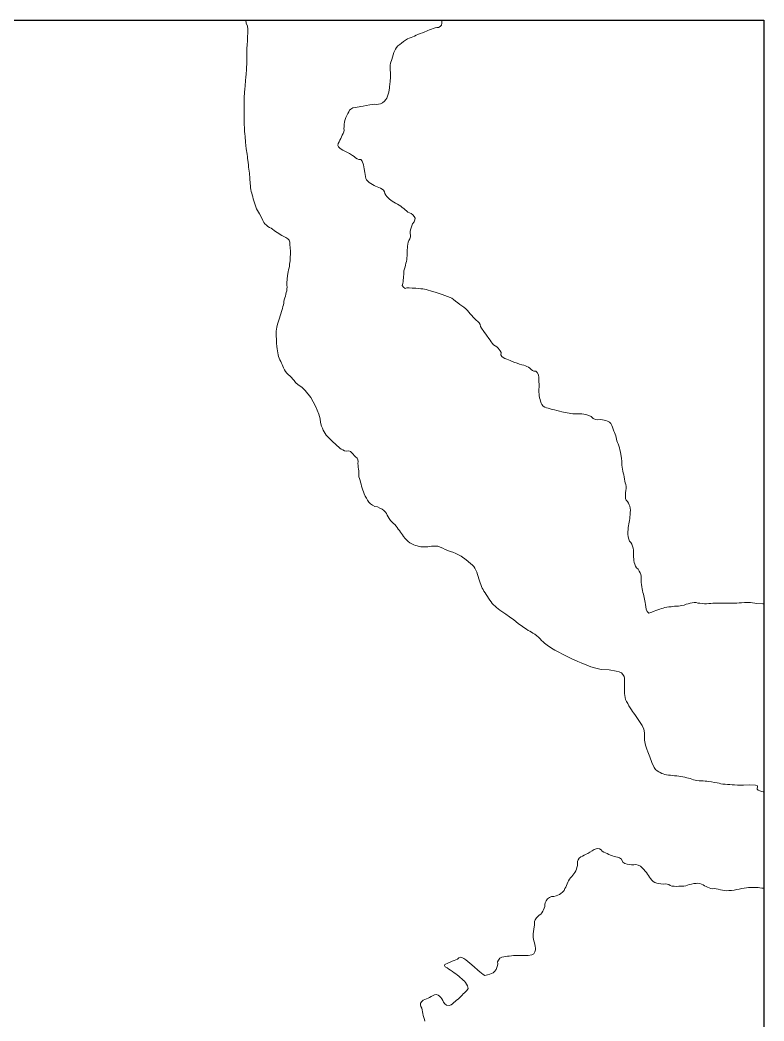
# Model space of a CAD drawing. Header units: kilometres. Extents: x 1172416 to 1173653, y 1051621 to 1052799.
# Drawn here: x 1173432.3 to 1173652.9, y 1052501.7 to 1052798.7 of the extents above; entities that cross this region are included whole.
import ezdxf

# ---------------------------------------------------------------- set-up
doc = ezdxf.new("R2010")
doc.units = ezdxf.units.KM
doc.header["$MEASUREMENT"] = 0
doc.layers.add('borde', color=1, linetype='Continuous')
doc.layers.add('terreno', color=7, linetype='Continuous')

msp = doc.modelspace()

# ---------------------------------------------------------------- linework, layer by layer
at = {"layer": 'borde', "elevation": -10}
msp.add_lwpolyline([(1172415.94072, 1052798.73106), (1173652.93033, 1052798.73106), (1173652.93033, 1051620.96949), (1172415.94072, 1051620.96949)], close=True, dxfattribs=at)
at = {"layer": 'terreno', "lineweight": 0, "ltscale": 2090}
for points, elevation in [([(1173652.93033, 1052569.62111), (1173652.77487, 1052569.66596), (1173652.2565, 1052569.81057), (1173651.75005, 1052569.97157), (1173651.24818, 1052570.1486), (1173650.90115, 1052570.51236), (1173651.02138, 1052571.4003), (1173650.94859, 1052571.5596), (1173650.41894, 1052571.6652), (1173648.73866, 1052571.73675), (1173646.82495, 1052571.64589), (1173645.11393, 1052571.69347), (1173644.19429, 1052571.74638), (1173643.47205, 1052571.7877), (1173642.75846, 1052571.83341), (1173642.07938, 1052571.87644), (1173641.40896, 1052571.92134), (1173640.75856, 1052571.9965), (1173640.18243, 1052572.08717), (1173639.63357, 1052572.22814), (1173639.03232, 1052572.34753), (1173638.24144, 1052572.48838), (1173637.40288, 1052572.63149), (1173636.61242, 1052572.75468), (1173636.02615, 1052572.83865), (1173635.48953, 1052572.89417), (1173634.93907, 1052572.94846), (1173634.33103, 1052572.98381), (1173633.70415, 1052572.9489), (1173633.00929, 1052573.01802), (1173632.03342, 1052573.22385), (1173631.02859, 1052573.64172), (1173630.06806, 1052573.88362), (1173629.41761, 1052574.00745), (1173628.84676, 1052574.11265), (1173628.26745, 1052574.20614), (1173627.66231, 1052574.29968), (1173627.05067, 1052574.39036), (1173626.4369, 1052574.47586), (1173625.81617, 1052574.55315), (1173625.19138, 1052574.60593), (1173624.58836, 1052574.67265), (1173624.06766, 1052574.74324), (1173623.57365, 1052574.84729), (1173623.08149, 1052574.98219), (1173622.59871, 1052575.14246), (1173622.15589, 1052575.38376), (1173621.70842, 1052575.66038), (1173621.22135, 1052575.95431), (1173620.74165, 1052576.27745), (1173620.36288, 1052576.94124), (1173619.70536, 1052578.41246), (1173619.0697, 1052580.09531), (1173618.50569, 1052581.60147), (1173618.21582, 1052582.36051), (1173617.99615, 1052582.9302), (1173617.80202, 1052583.49935), (1173617.6521, 1052584.01618), (1173617.58388, 1052584.53208), (1173617.5448, 1052585.0511), (1173617.51521, 1052585.57349), (1173617.50745, 1052586.09799), (1173617.48435, 1052586.62543), (1173617.4608, 1052587.21136), (1173617.31799, 1052588.24644), (1173616.80789, 1052589.35948), (1173616.37698, 1052590.00038), (1173615.81514, 1052590.85383), (1173615.20888, 1052591.76591), (1173614.64236, 1052592.59102), (1173614.28564, 1052593.09991), (1173613.97515, 1052593.52532), (1173613.65131, 1052593.9887), (1173613.25402, 1052594.58691), (1173612.87962, 1052595.24171), (1173612.51892, 1052595.89209), (1173612.19333, 1052596.48195), (1173611.91275, 1052597.07003), (1173611.75219, 1052597.69249), (1173611.64612, 1052598.28337), (1173611.60943, 1052598.86592), (1173611.60073, 1052599.44841), (1173611.59654, 1052600.02595), (1173611.5967, 1052600.60264), (1173611.5919, 1052601.17217), (1173611.5839, 1052601.71467), (1173611.56708, 1052602.24997), (1173611.54889, 1052602.79425), (1173611.53072, 1052603.37137), (1173611.45288, 1052603.94572), (1173611.11059, 1052604.50851), (1173610.62958, 1052605.04298), (1173609.99692, 1052605.28356), (1173609.06013, 1052605.51391), (1173607.01006, 1052605.89178), (1173604.63872, 1052606.00031), (1173602.62344, 1052606.50068), (1173601.62986, 1052606.82727), (1173600.88627, 1052607.08501), (1173600.15539, 1052607.37231), (1173599.43616, 1052607.66284), (1173598.72241, 1052607.95688), (1173597.76202, 1052608.38747), (1173595.7905, 1052609.2984), (1173593.59301, 1052610.37863), (1173591.69484, 1052611.35791), (1173590.92324, 1052611.76387), (1173590.44027, 1052612.03681), (1173589.96429, 1052612.31531), (1173589.50532, 1052612.58887), (1173589.06064, 1052612.87532), (1173588.62984, 1052613.18335), (1173588.21285, 1052613.49893), (1173587.82074, 1052613.84032), (1173587.41919, 1052614.20598), (1173586.96346, 1052614.64423), (1173586.5255, 1052615.13158), (1173586.04437, 1052615.58488), (1173585.52893, 1052616.03152), (1173584.97933, 1052616.4425), (1173584.42263, 1052616.79929), (1173583.94363, 1052617.08275), (1173583.47081, 1052617.32191), (1173583.00266, 1052617.59977), (1173582.48831, 1052617.92075), (1173581.96505, 1052618.25701), (1173581.30685, 1052618.72117), (1173580.06737, 1052619.63165), (1173578.71453, 1052620.69429), (1173577.41362, 1052621.66333), (1173576.4079, 1052622.37756), (1173575.45396, 1052622.99753), (1173574.60274, 1052623.6088), (1173574.05961, 1052624.02664), (1173573.61741, 1052624.42246), (1173573.18169, 1052624.82264), (1173572.75553, 1052625.20869), (1173572.33971, 1052625.59812), (1173571.97606, 1052626.05496), (1173571.60063, 1052626.57711), (1173571.24488, 1052627.12599), (1173570.89549, 1052627.67558), (1173570.55515, 1052628.21087), (1173570.22, 1052628.74403), (1173569.89872, 1052629.2644), (1173569.61909, 1052629.72098), (1173569.36216, 1052630.16899), (1173569.14374, 1052630.65102), (1173568.92743, 1052631.18421), (1173568.74368, 1052631.73939), (1173568.55953, 1052632.30892), (1173568.36249, 1052632.92822), (1173568.17619, 1052633.56406), (1173567.97573, 1052634.20043), (1173567.75874, 1052634.84422), (1173567.4929, 1052635.46954), (1173567.17641, 1052636.05777), (1173566.87617, 1052636.53775), (1173566.5047, 1052636.9204), (1173565.91613, 1052637.43087), (1173564.61696, 1052638.52827), (1173563.09517, 1052639.64547), (1173561.56236, 1052640.41225), (1173560.64954, 1052640.79055), (1173559.88077, 1052641.01668), (1173559.13141, 1052641.29872), (1173558.38564, 1052641.63263), (1173557.67106, 1052642.03718), (1173556.90559, 1052642.34049), (1173556.22876, 1052642.54836), (1173555.57486, 1052642.62185), (1173554.93791, 1052642.60322), (1173554.37306, 1052642.55994), (1173553.82623, 1052642.48158), (1173553.28673, 1052642.43723), (1173552.779, 1052642.40738), (1173552.27722, 1052642.38823), (1173551.76565, 1052642.39502), (1173551.21246, 1052642.42696), (1173550.65543, 1052642.53272), (1173550.10062, 1052642.66434), (1173549.55978, 1052642.80284), (1173549.04373, 1052642.98496), (1173548.52366, 1052643.24274), (1173547.95013, 1052643.5631), (1173547.41928, 1052643.95733), (1173546.94573, 1052644.42951), (1173546.49144, 1052644.91561), (1173546.06577, 1052645.41333), (1173545.69322, 1052645.92331), (1173545.38917, 1052646.36077), (1173545.10654, 1052646.78166), (1173544.81122, 1052647.20616), (1173544.49008, 1052647.6617), (1173544.15777, 1052648.12103), (1173543.81549, 1052648.56963), (1173543.45472, 1052648.98383), (1173543.01994, 1052649.32585), (1173542.62419, 1052649.73371), (1173542.20439, 1052650.22578), (1173541.80738, 1052650.76032), (1173541.43626, 1052651.28465), (1173541.15006, 1052651.75685), (1173540.97035, 1052652.26638), (1173540.65134, 1052652.73094), (1173540.2111, 1052653.20911), (1173539.65189, 1052653.56836), (1173539.04945, 1052653.90494), (1173538.3449, 1052654.2312), (1173537.55518, 1052654.41123), (1173536.86258, 1052654.77987), (1173536.2765, 1052655.18585), (1173535.78658, 1052655.66412), (1173535.38724, 1052656.23648), (1173535.00841, 1052656.84259), (1173534.67785, 1052657.46245), (1173534.40839, 1052658.09774), (1173534.17604, 1052658.67336), (1173533.95726, 1052659.23222), (1173533.7806, 1052659.80612), (1173533.61673, 1052660.38657), (1173533.46135, 1052660.96956), (1173533.30234, 1052661.5442), (1173533.1418, 1052662.09082), (1173532.96647, 1052662.62621), (1173532.8196, 1052663.17457), (1173532.72947, 1052663.74003), (1173532.80193, 1052664.32506), (1173532.77728, 1052664.89916), (1173532.71134, 1052665.46073), (1173532.62908, 1052666.01888), (1173532.55866, 1052666.57493), (1173532.52729, 1052667.12383), (1173532.57956, 1052667.67727), (1173532.46254, 1052668.2196), (1173532.24251, 1052668.72679), (1173531.83319, 1052669.11408), (1173531.4441, 1052669.52181), (1173531.084, 1052669.93584), (1173530.72781, 1052670.33088), (1173530.29367, 1052670.67673), (1173529.76973, 1052670.90982), (1173529.10785, 1052670.76525), (1173528.54267, 1052670.90313), (1173528.03392, 1052671.13113), (1173527.5359, 1052671.38001), (1173527.10297, 1052671.71602), (1173526.70435, 1052672.06136), (1173526.32105, 1052672.40778), (1173525.86455, 1052672.83404), (1173525.10351, 1052673.54906), (1173524.27712, 1052674.34137), (1173523.53527, 1052675.08924), (1173523.08676, 1052675.57127), (1173522.76686, 1052676.02891), (1173522.47756, 1052676.52277), (1173522.19545, 1052677.04716), (1173521.97072, 1052677.59533), (1173521.74355, 1052678.24149), (1173521.45755, 1052679.24474), (1173521.30796, 1052680.37662), (1173520.89142, 1052681.74712), (1173519.96277, 1052684.17749), (1173518.55883, 1052686.69867), (1173516.89323, 1052688.7461), (1173515.83656, 1052689.81061), (1173514.80735, 1052690.44989), (1173514.01869, 1052691.19412), (1173513.57212, 1052691.70708), (1173513.22244, 1052692.17349), (1173512.83301, 1052692.61906), (1173512.37852, 1052693.07766), (1173511.86271, 1052693.49763), (1173511.41047, 1052693.97256), (1173511.01828, 1052694.44095), (1173510.6931, 1052694.94131), (1173510.43881, 1052695.46817), (1173510.23017, 1052695.96341), (1173510.06502, 1052696.46068), (1173509.86592, 1052696.94629), (1173509.63949, 1052697.43311), (1173509.37977, 1052697.90843), (1173509.16194, 1052698.40563), (1173508.96945, 1052698.90627), (1173508.82606, 1052699.41881), (1173508.73241, 1052699.95358), (1173508.64622, 1052700.53506), (1173508.5753, 1052701.12827), (1173508.5063, 1052701.81133), (1173508.40817, 1052702.84628), (1173508.31996, 1052703.96978), (1173508.2578, 1052705.0109), (1173508.22566, 1052705.72197), (1173508.24309, 1052706.35192), (1173508.32873, 1052706.9692), (1173508.43076, 1052707.53888), (1173508.56608, 1052708.0832), (1173508.76382, 1052708.75784), (1173509.13542, 1052709.96365), (1173509.57698, 1052711.29061), (1173509.93876, 1052712.49387), (1173510.12671, 1052713.15328), (1173510.26363, 1052713.67796), (1173510.38922, 1052714.20075), (1173510.49537, 1052714.70943), (1173510.5595, 1052715.2221), (1173510.66413, 1052715.73463), (1173510.80332, 1052716.27314), (1173510.98819, 1052716.80786), (1173511.14102, 1052717.34778), (1173511.27295, 1052717.86793), (1173511.38073, 1052718.38562), (1173511.4496, 1052718.91915), (1173511.47629, 1052719.49115), (1173511.38923, 1052720.07645), (1173511.41362, 1052720.75061), (1173511.51179, 1052721.79647), (1173511.65186, 1052722.93336), (1173511.82474, 1052723.97007), (1173511.94989, 1052724.62154), (1173512.08303, 1052725.17036), (1173512.1815, 1052725.71801), (1173512.25979, 1052726.23191), (1173512.31928, 1052726.73838), (1173512.36836, 1052727.26232), (1173512.41549, 1052727.84741), (1173512.44153, 1052728.44758), (1173512.46524, 1052729.12423), (1173512.48002, 1052730.10704), (1173512.41644, 1052731.16664), (1173512.33142, 1052732.14132), (1173512.27324, 1052732.7916), (1173512.15071, 1052733.37158), (1173511.7369, 1052733.79319), (1173511.16719, 1052734.18891), (1173510.54838, 1052734.46422), (1173509.972, 1052734.78725), (1173509.48326, 1052735.08484), (1173509.01258, 1052735.368), (1173508.55101, 1052735.66488), (1173508.09839, 1052735.97215), (1173507.66299, 1052736.30266), (1173507.21733, 1052736.61961), (1173506.75888, 1052736.92434), (1173506.28108, 1052737.20048), (1173505.81497, 1052737.50335), (1173505.3531, 1052737.82657), (1173504.92884, 1052738.20313), (1173504.60517, 1052738.66582), (1173504.32226, 1052739.19955), (1173503.8975, 1052740.16581), (1173503.30529, 1052741.17372), (1173502.98548, 1052741.74254), (1173502.71764, 1052742.23983), (1173502.46734, 1052742.73505), (1173502.25104, 1052743.26525), (1173502.02674, 1052743.86491), (1173501.82434, 1052744.48751), (1173501.63879, 1052745.10753), (1173501.46572, 1052745.69594), (1173501.29986, 1052746.27672), (1173501.14204, 1052746.84619), (1173500.9998, 1052747.36239), (1173500.86764, 1052747.86565), (1173500.76069, 1052748.39136), (1173500.66148, 1052748.97428), (1173500.60454, 1052749.57438), (1173500.56299, 1052750.16007), (1173500.52856, 1052750.68211), (1173500.50105, 1052751.18868), (1173500.46652, 1052751.69873), (1173500.42874, 1052752.22476), (1173500.38879, 1052752.75511), (1173500.33528, 1052753.2964), (1173500.26721, 1052753.88513), (1173500.17693, 1052754.48309), (1173500.09858, 1052755.09659), (1173500.02347, 1052755.76845), (1173499.95961, 1052756.45621), (1173499.88324, 1052757.11274), (1173499.80957, 1052757.64927), (1173499.7189, 1052758.15355), (1173499.61498, 1052758.89029), (1173499.40079, 1052760.54791), (1173499.18651, 1052762.43871), (1173499.0237, 1052764.12524), (1173498.94742, 1052764.97461), (1173498.90245, 1052765.61478), (1173498.86428, 1052766.44333), (1173498.8043, 1052768.02016), (1173498.76912, 1052769.78413), (1173498.75792, 1052771.51919), (1173498.75492, 1052773.13813), (1173498.77273, 1052774.72765), (1173498.81468, 1052776.14411), (1173498.84134, 1052776.86595), (1173498.87313, 1052777.4138), (1173498.92847, 1052778.09493), (1173499.04051, 1052779.31305), (1173499.19027, 1052780.66284), (1173499.30317, 1052781.87427), (1173499.35866, 1052782.52174), (1173499.3985, 1052783.02812), (1173499.43488, 1052783.63101), (1173499.4863, 1052784.61781), (1173499.52295, 1052785.70156), (1173499.55413, 1052786.81495), (1173499.57608, 1052788.04847), (1173499.56489, 1052789.31283), (1173499.59775, 1052790.46023), (1173499.63243, 1052791.14211), (1173499.68215, 1052791.7062), (1173499.71687, 1052792.27192), (1173499.7454, 1052792.84142), (1173499.77059, 1052793.41241), (1173499.79555, 1052793.99606), (1173499.82012, 1052794.62989), (1173499.83279, 1052795.27666), (1173499.83823, 1052795.9734), (1173499.73727, 1052796.86399), (1173499.3255, 1052797.77998), (1173499.26121, 1052798.66574), (1173499.26569, 1052798.73106)], 10), ([(1173652.93033, 1052541.06602), (1173652.26072, 1052541.14357), (1173651.69808, 1052541.2033), (1173651.17379, 1052541.25588), (1173650.64324, 1052541.29675), (1173650.09024, 1052541.32486), (1173649.53076, 1052541.31011), (1173648.95983, 1052541.28713), (1173648.34173, 1052541.26126), (1173647.71239, 1052541.21935), (1173647.0649, 1052541.13502), (1173646.34091, 1052541.01315), (1173645.61002, 1052540.83542), (1173644.86264, 1052540.68945), (1173644.08522, 1052540.5535), (1173643.2992, 1052540.43669), (1173642.5393, 1052540.36584), (1173641.88523, 1052540.33564), (1173641.25357, 1052540.39789), (1173640.62524, 1052540.49416), (1173640.00065, 1052540.61343), (1173639.39012, 1052540.79261), (1173638.78648, 1052540.91784), (1173638.23153, 1052540.97176), (1173637.67145, 1052540.90851), (1173637.15267, 1052541.03244), (1173636.67531, 1052541.21191), (1173636.21984, 1052541.41615), (1173635.76219, 1052541.62205), (1173635.30651, 1052541.83212), (1173634.86595, 1052542.05325), (1173634.37879, 1052542.26169), (1173633.87303, 1052542.45252), (1173633.36569, 1052542.55502), (1173632.82494, 1052542.52885), (1173632.14894, 1052542.44721), (1173631.43889, 1052542.30225), (1173630.76091, 1052542.1446), (1173630.21469, 1052542.00173), (1173629.71578, 1052541.83273), (1173629.19906, 1052541.72799), (1173628.69433, 1052541.66165), (1173628.19349, 1052541.65567), (1173627.66048, 1052541.6497), (1173626.99947, 1052541.64231), (1173626.30633, 1052541.66193), (1173625.64367, 1052541.7232), (1173625.12023, 1052541.84396), (1173624.67894, 1052542.15443), (1173624.1804, 1052542.29864), (1173623.6029, 1052542.36229), (1173622.99468, 1052542.32581), (1173622.39275, 1052542.3742), (1173621.78368, 1052542.45305), (1173621.18078, 1052542.56477), (1173620.60226, 1052542.81461), (1173620.08119, 1052543.10755), (1173619.6682, 1052543.49683), (1173619.31695, 1052543.94257), (1173619.00105, 1052544.38413), (1173618.72475, 1052544.83805), (1173618.41205, 1052545.27447), (1173618.0733, 1052545.71643), (1173617.71712, 1052546.14815), (1173617.3215, 1052546.59984), (1173616.83242, 1052547.14928), (1173616.27229, 1052547.6729), (1173615.58968, 1052547.97509), (1173614.94026, 1052548.12527), (1173614.28951, 1052548.02908), (1173613.64665, 1052548.0591), (1173612.99588, 1052548.14277), (1173612.34664, 1052548.25559), (1173611.68801, 1052548.45773), (1173611.04726, 1052548.85912), (1173610.68491, 1052549.72167), (1173610.08002, 1052550.12173), (1173609.53021, 1052550.28587), (1173608.99137, 1052550.35138), (1173608.48008, 1052550.51436), (1173607.96328, 1052550.71497), (1173607.44363, 1052550.92075), (1173606.92661, 1052551.13338), (1173606.4134, 1052551.34935), (1173605.90648, 1052551.57685), (1173605.40956, 1052551.80356), (1173604.96862, 1052552.0727), (1173604.61963, 1052552.49779), (1173604.19079, 1052552.74482), (1173603.70026, 1052552.88656), (1173603.12443, 1052552.80656), (1173602.60303, 1052552.55962), (1173601.97649, 1052552.19986), (1173601.33201, 1052551.78901), (1173600.69762, 1052551.43039), (1173600.16374, 1052551.14723), (1173599.64772, 1052550.89265), (1173599.13827, 1052550.62228), (1173598.62782, 1052550.35057), (1173598.13205, 1052550.03957), (1173597.81414, 1052549.5479), (1173597.61385, 1052548.99444), (1173597.65808, 1052548.40477), (1173597.58004, 1052547.83753), (1173597.46678, 1052547.28013), (1173597.3672, 1052546.71946), (1173597.13792, 1052546.20104), (1173596.87637, 1052545.74212), (1173596.56535, 1052545.34533), (1173596.24735, 1052544.94483), (1173595.91135, 1052544.54358), (1173595.54089, 1052544.16851), (1173595.24369, 1052543.73909), (1173594.98406, 1052543.29519), (1173594.76835, 1052542.8325), (1173594.55114, 1052542.37146), (1173594.33825, 1052541.91228), (1173594.14406, 1052541.44617), (1173593.91827, 1052540.96659), (1173593.62645, 1052540.41855), (1173593.22175, 1052539.91414), (1173592.71452, 1052539.52675), (1173592.24981, 1052539.23841), (1173591.7783, 1052539.05572), (1173591.27396, 1052538.86687), (1173590.64781, 1052538.67413), (1173589.96184, 1052538.58661), (1173589.31741, 1052538.31044), (1173588.74159, 1052537.93741), (1173588.35017, 1052537.3744), (1173588.0893, 1052536.76764), (1173587.92378, 1052536.22934), (1173587.89845, 1052535.68769), (1173587.75813, 1052535.17816), (1173587.57984, 1052534.69681), (1173587.36913, 1052534.23513), (1173587.07912, 1052533.80243), (1173586.71897, 1052533.39956), (1173586.23854, 1052533.12316), (1173585.84035, 1052532.72678), (1173585.43751, 1052532.25456), (1173585.05733, 1052531.74759), (1173584.89813, 1052531.1758), (1173584.83038, 1052530.65247), (1173584.83941, 1052530.14263), (1173584.79391, 1052529.60221), (1173584.70155, 1052528.9214), (1173584.57319, 1052528.20527), (1173584.49801, 1052527.52387), (1173584.46467, 1052526.98317), (1173584.49838, 1052526.47296), (1173584.57391, 1052525.96294), (1173584.67952, 1052525.43722), (1173584.85092, 1052524.92099), (1173584.98235, 1052524.39772), (1173585.09332, 1052523.86504), (1173585.15987, 1052523.31614), (1173585.1304, 1052522.77013), (1173585.02456, 1052522.19359), (1173584.6768, 1052521.63195), (1173584.05325, 1052521.34388), (1173583.03917, 1052521.09566), (1173581.93292, 1052521.09788), (1173580.92462, 1052521.11004), (1173580.31723, 1052521.11489), (1173579.81025, 1052521.13789), (1173579.28046, 1052521.11843), (1173578.65696, 1052521.07488), (1173578.01223, 1052521.00455), (1173577.38967, 1052520.93699), (1173576.85875, 1052520.87687), (1173576.35322, 1052520.80303), (1173575.8246, 1052520.71374), (1173575.20667, 1052520.5807), (1173574.61032, 1052520.28858), (1173574.15197, 1052519.78009), (1173573.88439, 1052519.25298), (1173574.00697, 1052518.66034), (1173573.89968, 1052518.10897), (1173573.69454, 1052517.52531), (1173573.46338, 1052516.94538), (1173573.05311, 1052516.4206), (1173572.6285, 1052516.00528), (1173572.1527, 1052515.7763), (1173571.6242, 1052515.58677), (1173570.96481, 1052515.3576), (1173570.19238, 1052515.2046), (1173569.61427, 1052515.50561), (1173569.14193, 1052515.89729), (1173568.70418, 1052516.30579), (1173568.11362, 1052516.8121), (1173566.97209, 1052517.77388), (1173565.70154, 1052518.84424), (1173564.51209, 1052519.78712), (1173563.89954, 1052520.25766), (1173563.37389, 1052520.57074), (1173562.89213, 1052520.58252), (1173562.45308, 1052520.44297), (1173562.03503, 1052520.05268), (1173561.58183, 1052519.79873), (1173561.04761, 1052519.58824), (1173560.46156, 1052519.41068), (1173559.88123, 1052519.14698), (1173559.18112, 1052518.83622), (1173558.31086, 1052518.48382), (1173558.21344, 1052518.10735), (1173558.41618, 1052517.76893), (1173558.96767, 1052517.42062), (1173559.4654, 1052517.09058), (1173560.00213, 1052516.72253), (1173560.56301, 1052516.36261), (1173561.09461, 1052515.98971), (1173561.55636, 1052515.65281), (1173561.99395, 1052515.31649), (1173562.42908, 1052514.96898), (1173562.86796, 1052514.60565), (1173563.28696, 1052514.21806), (1173563.69927, 1052513.83294), (1173564.06996, 1052513.4718), (1173564.39128, 1052513.08427), (1173564.70494, 1052512.65869), (1173565.04279, 1052512.08621), (1173565.17395, 1052511.29793), (1173564.85702, 1052510.77275), (1173564.48622, 1052510.40118), (1173564.10489, 1052510.07057), (1173563.74333, 1052509.71752), (1173563.38236, 1052509.345), (1173563.02527, 1052508.96248), (1173562.64464, 1052508.59086), (1173562.22854, 1052508.2074), (1173561.78704, 1052507.84184), (1173561.35453, 1052507.47798), (1173560.95056, 1052507.13941), (1173560.54185, 1052506.82167), (1173560.11541, 1052506.512), (1173559.56857, 1052506.25579), (1173558.82103, 1052506.39367), (1173558.30011, 1052506.80213), (1173557.92351, 1052507.25058), (1173557.69763, 1052507.7614), (1173557.38134, 1052508.2153), (1173557.05136, 1052508.63798), (1173556.71942, 1052509.05296), (1173556.28568, 1052509.35131), (1173555.78207, 1052509.54349), (1173555.18135, 1052509.40353), (1173554.67107, 1052509.16999), (1173554.21608, 1052508.94136), (1173553.77166, 1052508.70313), (1173553.32068, 1052508.47686), (1173552.85229, 1052508.265), (1173552.36939, 1052508.09092), (1173551.8931, 1052507.82387), (1173551.42933, 1052507.47853), (1173551.1014, 1052506.95697), (1173551.07993, 1052506.443), (1173551.18288, 1052505.95178), (1173551.45132, 1052505.46398), (1173551.59587, 1052504.95395), (1173551.69501, 1052504.41938), (1173551.78171, 1052503.87357), (1173551.88459, 1052503.32551), (1173552.02863, 1052502.74248), (1173552.25552, 1052502.15848), (1173552.37851, 1052501.58751)], 20)]:
    msp.add_lwpolyline(points, dxfattribs=dict(at, elevation=elevation))
msp.add_lwpolyline([(1173652.93033, 1052625.50902), (1173652.55984, 1052625.49542), (1173650.85547, 1052625.5472), (1173648.92635, 1052625.83245), (1173647.20175, 1052625.86131), (1173646.2889, 1052625.81724), (1173645.57855, 1052625.73844), (1173644.86283, 1052625.70347), (1173644.12404, 1052625.68187), (1173643.37792, 1052625.66242), (1173642.57338, 1052625.65702), (1173641.53231, 1052625.65837), (1173640.43149, 1052625.67228), (1173639.42724, 1052625.67513), (1173638.8072, 1052625.67259), (1173638.28322, 1052625.66216), (1173637.74541, 1052625.64934), (1173637.15283, 1052625.62058), (1173636.54828, 1052625.54829), (1173635.93022, 1052625.51808), (1173635.26169, 1052625.51648), (1173634.58038, 1052625.57251), (1173633.9194, 1052625.62828), (1173633.34133, 1052625.70711), (1173632.78937, 1052625.87006), (1173632.23026, 1052625.88282), (1173631.64167, 1052625.82292), (1173631.04877, 1052625.66624), (1173630.45439, 1052625.5059), (1173629.85557, 1052625.33303), (1173629.26943, 1052625.12038), (1173628.5782, 1052624.9775), (1173627.54331, 1052624.82904), (1173626.41477, 1052624.7508), (1173625.38256, 1052624.63669), (1173624.71372, 1052624.55641), (1173624.13463, 1052624.49273), (1173623.56965, 1052624.37244), (1173623.03678, 1052624.23095), (1173622.52507, 1052624.0494), (1173622.0047, 1052623.87149), (1173621.45718, 1052623.68493), (1173620.90659, 1052623.4827), (1173620.33879, 1052623.2834), (1173619.64383, 1052623.01549), (1173618.78955, 1052622.73884), (1173618.29039, 1052623.19791), (1173617.95835, 1052623.88425), (1173617.90035, 1052624.60203), (1173617.80119, 1052625.28445), (1173617.69984, 1052625.82601), (1173617.60915, 1052626.33297), (1173617.50597, 1052626.83936), (1173617.39677, 1052627.35038), (1173617.28255, 1052627.86207), (1173617.16683, 1052628.3749), (1173617.04644, 1052628.89204), (1173616.9152, 1052629.40747), (1173616.78838, 1052629.94192), (1173616.66225, 1052630.54355), (1173616.57969, 1052631.16921), (1173616.50329, 1052631.79357), (1173616.46689, 1052632.41911), (1173616.55363, 1052633.05306), (1173616.51262, 1052633.66608), (1173616.41009, 1052634.21064), (1173616.19792, 1052634.71086), (1173615.93726, 1052635.20902), (1173615.60854, 1052635.7217), (1173615.16098, 1052636.1575), (1173614.85769, 1052636.68545), (1173614.62672, 1052637.21326), (1173614.4599, 1052637.74736), (1173614.37371, 1052638.29299), (1173614.31195, 1052638.81691), (1173614.27054, 1052639.33426), (1173614.24281, 1052639.85267), (1173614.22974, 1052640.37097), (1173614.25267, 1052640.88978), (1173614.23353, 1052641.42474), (1173614.16658, 1052642.02247), (1173613.97715, 1052642.61847), (1173613.75763, 1052643.19582), (1173613.49526, 1052643.70414), (1173613.07716, 1052644.11241), (1173612.84625, 1052644.66554), (1173612.6669, 1052645.38659), (1173612.59439, 1052646.14364), (1173612.59835, 1052646.87439), (1173612.61363, 1052647.49617), (1173612.64605, 1052648.09135), (1173612.72786, 1052648.6721), (1173612.83461, 1052649.19746), (1173612.99732, 1052649.69409), (1173613.08958, 1052650.21289), (1173613.15604, 1052650.76407), (1173613.19912, 1052651.32381), (1173613.23927, 1052651.90287), (1173613.28624, 1052652.55846), (1173613.3206, 1052653.23634), (1173613.28193, 1052653.88487), (1173613.1936, 1052654.42167), (1173612.96003, 1052654.90012), (1173612.72897, 1052655.37892), (1173612.44958, 1052655.85266), (1173612.03828, 1052656.27111), (1173611.88539, 1052656.78494), (1173611.83472, 1052657.32524), (1173611.87388, 1052657.86914), (1173611.91278, 1052658.42919), (1173611.97386, 1052659.06401), (1173612.09266, 1052659.71828), (1173612.07775, 1052660.34541), (1173611.9973, 1052660.87508), (1173611.80784, 1052661.36608), (1173611.67974, 1052661.88852), (1173611.56293, 1052662.49586), (1173611.44816, 1052663.1257), (1173611.32664, 1052663.74385), (1173611.20294, 1052664.32315), (1173611.06347, 1052664.88988), (1173610.94932, 1052665.46171), (1173610.85617, 1052666.03016), (1173610.80886, 1052666.60164), (1173610.76693, 1052667.16266), (1173610.74317, 1052667.72275), (1173610.70599, 1052668.69348), (1173610.48797, 1052669.8303), (1173610.36251, 1052670.48419), (1173610.2285, 1052671.13161), (1173610.05432, 1052671.78202), (1173609.87293, 1052672.40289), (1173609.70254, 1052672.91747), (1173609.48734, 1052673.38901), (1173609.31658, 1052673.87242), (1173609.18298, 1052674.35866), (1173609.10532, 1052674.85985), (1173608.95876, 1052675.34054), (1173608.78171, 1052675.81475), (1173608.58087, 1052676.28167), (1173608.38812, 1052676.76616), (1173608.19108, 1052677.31129), (1173608.02258, 1052677.88238), (1173607.80848, 1052678.44193), (1173607.54186, 1052678.96755), (1173607.0981, 1052679.37703), (1173606.56886, 1052679.67293), (1173606.05709, 1052679.90342), (1173605.54485, 1052680.01972), (1173605.00007, 1052680.10936), (1173604.35977, 1052680.16424), (1173603.68072, 1052680.08993), (1173603.00698, 1052680.20681), (1173602.28773, 1052680.49883), (1173601.66249, 1052681.08164), (1173600.97598, 1052681.39765), (1173600.44566, 1052681.5642), (1173599.95753, 1052681.69546), (1173599.45863, 1052681.77232), (1173598.95748, 1052681.83317), (1173598.45674, 1052681.87852), (1173597.94359, 1052681.90481), (1173597.38403, 1052681.90722), (1173596.8114, 1052681.85339), (1173596.2435, 1052681.89527), (1173595.68063, 1052681.97067), (1173595.12264, 1052682.06542), (1173594.57097, 1052682.16454), (1173594.04484, 1052682.25728), (1173593.52539, 1052682.34638), (1173592.96864, 1052682.46464), (1173592.25299, 1052682.63067), (1173591.50337, 1052682.82655), (1173590.77811, 1052683.01354), (1173590.15615, 1052683.17434), (1173589.56236, 1052683.33643), (1173588.97657, 1052683.49756), (1173588.42685, 1052683.64803), (1173587.90377, 1052683.83395), (1173587.43262, 1052684.18646), (1173587.04255, 1052684.58785), (1173586.85078, 1052685.07633), (1173586.68609, 1052685.58476), (1173586.51839, 1052686.09236), (1173586.37586, 1052686.5989), (1173586.27163, 1052687.29446), (1173586.1618, 1052688.69672), (1173586.25295, 1052690.2866), (1173586.20888, 1052691.739), (1173586.15693, 1052692.66232), (1173586.07313, 1052693.44464), (1173585.70953, 1052694.14701), (1173585.30816, 1052694.54219), (1173584.703, 1052694.49872), (1173584.24557, 1052694.69077), (1173583.86058, 1052695.00717), (1173583.52049, 1052695.41847), (1173583.08857, 1052695.68032), (1173582.62973, 1052695.89204), (1173582.16381, 1052696.08439), (1173581.66631, 1052696.25693), (1173581.08138, 1052696.44757), (1173580.47264, 1052696.6346), (1173579.78102, 1052696.86391), (1173578.74911, 1052697.22467), (1173577.64688, 1052697.65475), (1173576.64431, 1052698.05213), (1173576.0523, 1052698.29641), (1173575.5914, 1052698.55496), (1173575.17114, 1052698.9102), (1173574.86941, 1052699.36967), (1173574.9589, 1052700.03931), (1173574.73549, 1052700.53996), (1173574.41436, 1052700.95618), (1173574.07153, 1052701.34913), (1173573.68562, 1052701.71869), (1173573.23573, 1052702.08197), (1173572.71666, 1052702.37842), (1173572.33102, 1052702.79766), (1173572.01399, 1052703.23205), (1173571.72791, 1052703.67643), (1173571.35003, 1052704.21989), (1173570.64498, 1052705.19352), (1173569.83463, 1052706.26217), (1173569.1304, 1052707.23815), (1173568.81317, 1052707.82122), (1173568.76914, 1052708.40389), (1173568.47987, 1052708.85358), (1173568.07308, 1052709.26889), (1173567.61035, 1052709.63711), (1173567.17804, 1052710.05581), (1173566.72199, 1052710.52906), (1173566.25754, 1052711.01477), (1173565.79874, 1052711.50618), (1173565.35683, 1052712.01833), (1173564.96239, 1052712.57506), (1173564.47879, 1052713.05651), (1173563.93786, 1052713.5032), (1173563.33609, 1052713.87595), (1173562.74642, 1052714.29757), (1173562.1074, 1052714.79482), (1173561.47022, 1052715.3304), (1173560.83564, 1052715.80349), (1173560.32786, 1052716.14533), (1173559.81917, 1052716.39484), (1173559.07991, 1052716.69093), (1173557.48682, 1052717.2991), (1173555.66802, 1052717.91321), (1173554.03972, 1052718.38587), (1173553.30005, 1052718.59079), (1173552.78324, 1052718.72141), (1173552.25855, 1052718.82532), (1173551.73091, 1052718.91854), (1173551.20121, 1052718.99077), (1173550.58589, 1052719.05159), (1173549.63863, 1052719.12805), (1173548.60702, 1052719.17443), (1173547.66135, 1052719.23172), (1173547.05823, 1052719.21293), (1173546.54044, 1052719.08586), (1173546.03041, 1052719.44551), (1173545.64444, 1052719.97377), (1173545.78498, 1052720.54145), (1173545.88811, 1052721.09247), (1173545.94819, 1052721.61628), (1173546.02063, 1052722.13482), (1173546.07287, 1052722.65627), (1173546.10458, 1052723.18912), (1173546.09791, 1052723.72946), (1173546.17123, 1052724.27351), (1173546.29419, 1052724.85829), (1173546.47851, 1052725.43934), (1173546.62983, 1052726.01992), (1173546.76565, 1052726.56742), (1173546.90517, 1052727.10527), (1173546.9903, 1052727.65353), (1173547.05077, 1052728.20119), (1173547.0769, 1052728.74902), (1173547.10433, 1052729.30484), (1173547.13311, 1052729.89135), (1173547.15336, 1052730.48549), (1173547.18245, 1052731.07666), (1173547.22727, 1052731.65492), (1173547.32514, 1052732.22575), (1173547.43569, 1052732.7928), (1173547.60282, 1052733.34194), (1173547.94038, 1052733.84053), (1173548.10624, 1052734.37584), (1173548.14552, 1052734.89106), (1173547.99442, 1052735.41306), (1173548.01501, 1052735.93452), (1173548.11508, 1052736.49854), (1173548.27644, 1052737.06982), (1173548.46318, 1052737.63439), (1173548.73789, 1052738.23837), (1173549.20776, 1052738.81359), (1173549.42395, 1052739.3883), (1173549.47518, 1052739.91441), (1173549.22061, 1052740.46692), (1173548.79088, 1052740.94097), (1173548.3161, 1052741.3193), (1173547.79172, 1052741.46305), (1173547.34069, 1052741.75148), (1173546.9276, 1052742.08759), (1173546.52315, 1052742.4304), (1173546.10291, 1052742.76549), (1173545.65392, 1052743.11659), (1173545.19559, 1052743.46875), (1173544.72151, 1052743.80316), (1173544.22394, 1052744.11705), (1173543.68217, 1052744.36105), (1173543.17149, 1052744.6457), (1173542.70179, 1052744.93322), (1173542.25751, 1052745.23917), (1173541.83322, 1052745.5849), (1173541.4355, 1052745.95092), (1173541.10968, 1052746.37378), (1173540.79633, 1052746.80286), (1173540.53438, 1052747.25617), (1173540.4059, 1052747.79294), (1173540.07165, 1052748.19825), (1173539.66054, 1052748.54005), (1173539.19853, 1052748.78658), (1173538.72263, 1052749.01141), (1173538.2456, 1052749.22588), (1173537.76004, 1052749.41231), (1173537.2798, 1052749.6366), (1173536.78307, 1052749.89464), (1173536.31229, 1052750.20065), (1173535.85782, 1052750.54524), (1173535.43624, 1052750.88081), (1173535.06879, 1052751.26047), (1173534.88037, 1052751.74363), (1173534.74684, 1052752.28888), (1173534.67856, 1052752.8516), (1173534.55565, 1052753.51475), (1173534.35812, 1052754.59758), (1173534.16911, 1052755.78329), (1173533.76976, 1052756.82684), (1173533.39531, 1052757.31331), (1173532.73914, 1052757.3036), (1173532.24976, 1052757.52051), (1173531.83425, 1052757.84161), (1173531.44017, 1052758.21014), (1173530.91667, 1052758.56391), (1173530.01666, 1052759.09111), (1173528.98556, 1052759.6037), (1173528.06795, 1052760.117), (1173527.53013, 1052760.42719), (1173527.09786, 1052760.69638), (1173526.74475, 1052761.07493), (1173526.50878, 1052761.53171), (1173526.67403, 1052762.12817), (1173526.91372, 1052762.63048), (1173527.15222, 1052763.10262), (1173527.40123, 1052763.57214), (1173527.6402, 1052764.04895), (1173527.883, 1052764.52994), (1173528.13163, 1052765.00729), (1173528.32848, 1052765.51225), (1173528.44469, 1052766.00732), (1173528.36448, 1052766.51881), (1173528.37964, 1052767.06008), (1173528.44293, 1052767.75343), (1173528.51872, 1052768.48383), (1173528.69312, 1052769.19402), (1173528.90698, 1052769.83622), (1173529.22134, 1052770.41022), (1173529.5331, 1052770.97338), (1173529.78197, 1052771.47406), (1173530.00757, 1052771.95647), (1173530.44477, 1052772.31835), (1173531.01451, 1052772.63418), (1173531.64302, 1052772.7486), (1173532.2649, 1052772.85632), (1173532.84025, 1052772.96849), (1173533.40362, 1052773.07811), (1173534.04295, 1052773.19491), (1173534.98025, 1052773.36043), (1173535.99306, 1052773.52497), (1173536.92111, 1052773.67295), (1173537.51386, 1052773.73503), (1173538.03079, 1052773.68692), (1173538.57277, 1052773.7341), (1173539.22002, 1052773.87027), (1173539.83153, 1052774.20329), (1173540.37067, 1052774.68167), (1173540.79899, 1052775.12484), (1173541.08622, 1052775.58271), (1173541.29626, 1052776.11672), (1173541.51095, 1052776.72459), (1173541.69442, 1052777.34848), (1173541.78523, 1052777.96644), (1173541.84263, 1052778.49124), (1173541.89232, 1052778.99184), (1173541.94538, 1052779.59163), (1173542.03162, 1052780.58311), (1173542.12141, 1052781.6721), (1173542.17732, 1052782.66675), (1173542.1853, 1052783.28017), (1173542.11573, 1052783.79788), (1173542.08668, 1052784.31478), (1173542.06261, 1052784.83171), (1173542.03418, 1052785.35577), (1173542.17977, 1052785.95283), (1173542.51687, 1052787.03146), (1173543.16852, 1052789.11613), (1173543.68825, 1052790.04243), (1173543.99046, 1052790.58104), (1173544.35257, 1052791.10142), (1173544.90144, 1052791.49599), (1173545.44558, 1052791.90504), (1173546.00256, 1052792.35148), (1173546.57059, 1052792.78665), (1173547.17705, 1052793.12582), (1173547.72246, 1052793.36785), (1173548.28105, 1052793.50262), (1173548.80363, 1052793.71022), (1173549.2914, 1052793.9455), (1173549.76306, 1052794.20719), (1173550.28619, 1052794.43781), (1173550.94935, 1052794.7009), (1173551.6549, 1052794.95468), (1173552.31423, 1052795.21708), (1173552.82277, 1052795.43045), (1173553.29134, 1052795.63831), (1173553.7741, 1052795.84073), (1173554.30067, 1052796.04968), (1173554.84633, 1052796.23889), (1173555.38217, 1052796.42739), (1173555.89631, 1052796.54678), (1173556.43548, 1052796.51861), (1173556.91951, 1052796.80869), (1173557.30408, 1052797.22951), (1173557.36605, 1052797.77883), (1173557.40989, 1052798.31708), (1173557.4582, 1052798.73106)], dxfattribs=at)

doc.saveas('drawing.dxf')
